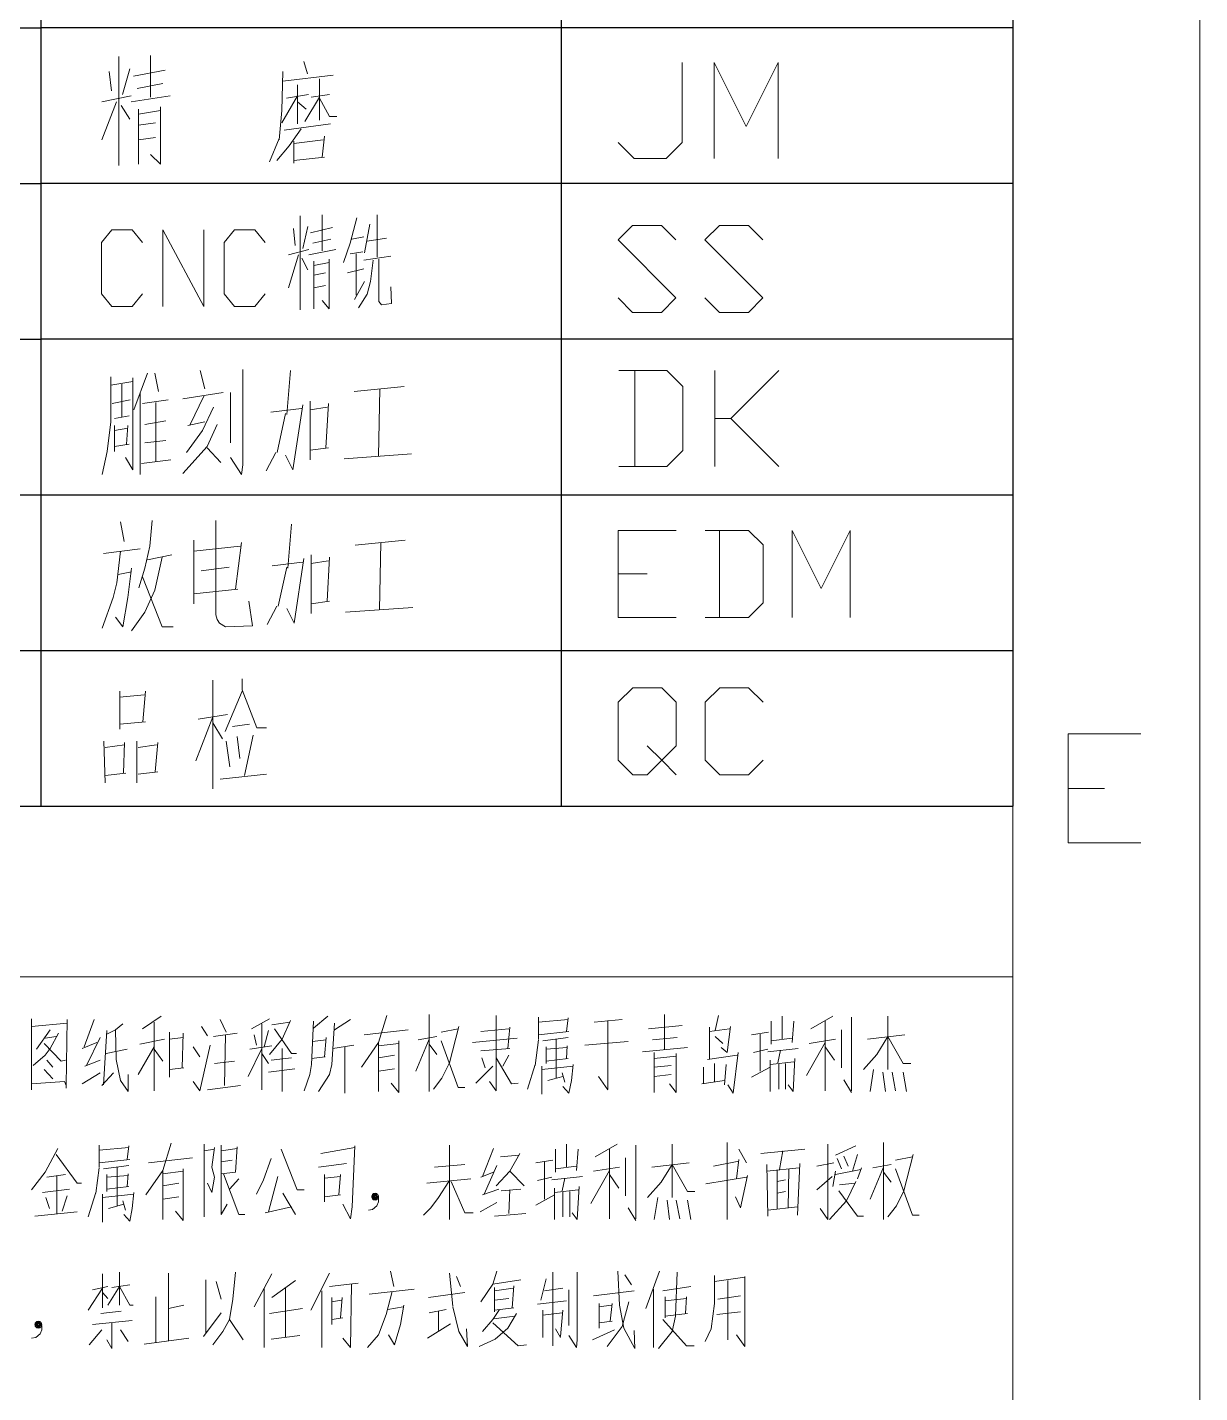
# Model space of a CAD drawing. Header units: millimetres. Extents: x 88508 to 142116, y -5268 to 20283.
# Drawn here: x 98753.76 to 98783.81, y 1578.99 to 1613.97 of the extents above; entities that cross this region are included whole.
import ezdxf
from ezdxf.enums import TextEntityAlignment as Align

# ---------------------------------------------------------------- set-up
doc = ezdxf.new("R2010")
doc.units = ezdxf.units.MM
doc.styles.add('GBENOR_', font='gbenor.shx', dxfattribs={"bigfont": 'gbcbig'})
doc.styles.add('TXT', font='txt.shx', dxfattribs={"width": 0.8, "bigfont": 'ctxt.shx'})

# ---------------------------------------------------------------- blocks, each defined once
blk = doc.blocks.new('*u7601')
for p, q in [((0, 0), (0, 101.417)), ((31.699, 101.417), (31.699, 0)), ((16.959, 91.455), (16.959, 0)), ((0, 25.404), (31.699, 25.404)), ((0, 20.323), (31.699, 20.323)), ((0, 15.243), (31.699, 15.243)), ((0, 10.162), (31.699, 10.162)), ((0, 5.081), (31.699, 5.081)), ((0, 0), (31.699, 0))]:
    blk.add_line(p, q)
at = {"color": 92, "lineweight": 18}
for points in [[(2.531, 24.452), (2.531, 20.9)], [(2.89, 24.052), (2.651, 23.214)], [(3.568, 24.492), (3.568, 23.135)], [(8.564, 24.292), (8.684, 23.893)], [(18.824, 21.653), (19.345, 21.132), (20.388, 21.132), (20.909, 21.653), (20.909, 24.262)], [(21.952, 21.132), (21.952, 24.262), (22.995, 22.175), (24.038, 24.262), (24.038, 21.132)], [(2.212, 23.973), (2.292, 23.334)], [(3.01, 23.813), (4.047, 24.013)], [(7.886, 23.973), (7.846, 22.696), (7.766, 21.738)], [(7.886, 23.654), (9.521, 23.853)], [(9.082, 23.733), (9.082, 22.376)], [(1.973, 22.975), (2.93, 23.175)], [(2.93, 22.975), (4.206, 23.175)], [(3.129, 23.414), (3.967, 23.574)], [(8.364, 23.175), (7.846, 22.297)], [(8.006, 23.095), (8.723, 23.214)], [(8.364, 23.534), (8.364, 22.257)], [(8.803, 23.135), (9.401, 23.214)], [(2.451, 22.975), (1.973, 21.738)], [(2.611, 22.855), (2.89, 22.416)], [(3.169, 22.736), (3.169, 20.94)], [(3.887, 22.815), (3.887, 20.94), (3.568, 21.259)], [(8.364, 22.975), (8.644, 22.736)], [(9.082, 23.135), (8.604, 22.337)], [(9.082, 23.095), (9.401, 22.496), (9.641, 22.496)], [(3.169, 22.576), (3.887, 22.696)], [(3.169, 22.217), (3.727, 22.297)], [(8.484, 22.097), (8.085, 21.539), (7.686, 21.06)], [(7.926, 22.057), (9.441, 22.257)], [(9.162, 21.179), (9.242, 21.858)], [(3.169, 21.738), (3.727, 21.818)], [(7.766, 21.778), (7.447, 21.02)], [(8.245, 21.618), (9.202, 21.738)], [(8.245, 21.698), (8.245, 20.98)], [(8.245, 21.06), (9.242, 21.179)], [(8.45, 19.262), (8.45, 16.189)], [(9.168, 19.296), (9.168, 18.123)], [(10.3, 19.193), (10.079, 18.364), (9.858, 17.743)], [(10.962, 17.915), (10.962, 19.296)], [(3.302, 16.718), (2.968, 16.301), (2.301, 16.301), (1.967, 16.718), (1.967, 18.388), (2.301, 18.806), (2.968, 18.806), (3.302, 18.388)], [(3.969, 16.301), (3.969, 18.806), (5.304, 16.301), (5.304, 18.806)], [(7.306, 16.718), (6.973, 16.301), (6.305, 16.301), (5.972, 16.718), (5.972, 18.388), (6.305, 18.806), (6.973, 18.806), (7.306, 18.388)], [(8.229, 18.848), (8.285, 18.295)], [(8.698, 18.917), (8.533, 18.192)], [(8.781, 18.709), (9.499, 18.882)], [(10.714, 18.986), (10.548, 18.054)], [(18.816, 16.584), (19.288, 16.111), (20.234, 16.111), (20.707, 16.584), (18.816, 18.477), (19.288, 18.95), (20.234, 18.95), (20.707, 18.477)], [(21.652, 16.584), (22.125, 16.111), (23.071, 16.111), (23.543, 16.584), (21.652, 18.477), (22.125, 18.95), (23.071, 18.95), (23.543, 18.477)], [(8.864, 18.364), (9.444, 18.502)], [(10.134, 18.502), (10.521, 18.571)], [(10.631, 18.433), (11.266, 18.537)], [(8.064, 17.985), (8.726, 18.157)], [(8.395, 17.985), (8.064, 16.914)], [(8.505, 17.881), (8.698, 17.501)], [(8.726, 17.985), (9.61, 18.157)], [(9.389, 17.846), (9.389, 16.224), (9.168, 16.5)], [(10.493, 18.088), (10.079, 18.019)], [(10.272, 16.672), (10.272, 18.019)], [(11.404, 17.95), (10.521, 17.812)], [(11.017, 17.846), (11.017, 16.465), (11.1, 16.361), (11.431, 16.396), (11.404, 16.949)], [(8.892, 17.777), (8.892, 16.224)], [(8.892, 17.639), (9.389, 17.743)], [(8.892, 17.328), (9.278, 17.397)], [(9.996, 17.397), (10.521, 17.536)], [(10.824, 17.812), (10.741, 17.121), (10.631, 16.707), (10.355, 16.258)], [(8.892, 16.914), (9.278, 16.983)], [(10.217, 16.534), (10.548, 17.121)], [(6.575, 14.252), (6.575, 11.139), (6.535, 10.82), (6.176, 11.378)], [(2.268, 14.012), (2.268, 12.536), (2.148, 11.578), (1.989, 10.82)], [(2.268, 13.733), (2.986, 13.852)], [(2.986, 13.972), (2.986, 10.979), (2.746, 11.378)], [(3.464, 14.132), (3.025, 12.935)], [(3.704, 14.132), (3.823, 13.533)], [(5.179, 14.212), (5.339, 13.613)], [(8.13, 14.212), (8.011, 12.775)], [(18.845, 11.08), (20.409, 11.08), (20.93, 11.602), (20.93, 13.689), (20.409, 14.211), (18.845, 14.211)], [(19.366, 14.211), (19.366, 11.08)], [(21.973, 11.08), (21.973, 14.211)], [(24.059, 14.211), (22.494, 12.646), (21.973, 12.646)], [(2.627, 13.773), (2.627, 12.695)], [(3.225, 13.494), (3.225, 10.82)], [(4.621, 13.294), (5.937, 13.494)], [(5.299, 13.374), (4.86, 12.456)], [(6.176, 13.494), (6.176, 11.858)], [(10.204, 13.533), (11.839, 13.693)], [(11.042, 13.613), (11.002, 11.418)], [(2.906, 13.254), (2.308, 13.134)], [(3.305, 13.134), (4.142, 13.254)], [(3.743, 13.174), (3.743, 11.259)], [(5.618, 13.015), (5.259, 12.256), (4.74, 11.538)], [(7.492, 12.855), (8.489, 12.975)], [(8.529, 13.094), (8.21, 10.979), (7.971, 11.458)], [(8.769, 13.214), (8.769, 11.299)], [(8.769, 12.935), (9.327, 13.015)], [(9.367, 13.134), (9.287, 11.698)], [(2.387, 12.655), (2.866, 12.735)], [(3.384, 12.456), (4.063, 12.576)], [(4.78, 12.416), (5.339, 12.536)], [(7.971, 12.815), (7.692, 11.538)], [(22.494, 12.646), (24.059, 11.08)], [(2.387, 12.416), (2.387, 11.578)], [(2.387, 12.256), (2.826, 12.336)], [(2.826, 12.416), (2.786, 11.817)], [(5.737, 12.456), (5.418, 11.738), (4.621, 10.86)], [(2.866, 11.817), (2.387, 11.738)], [(3.384, 11.858), (4.063, 11.937)], [(5.418, 11.698), (5.857, 11.219)], [(9.367, 11.698), (8.769, 11.618)], [(3.265, 11.179), (4.222, 11.299)], [(7.652, 11.538), (7.333, 10.94)], [(9.885, 11.339), (12.078, 11.498)], [(2.585, 9.281), (2.705, 8.643)], [(3.622, 9.321), (3.542, 8.483), (3.383, 7.765), (3.183, 7.126)], [(5.696, 9.321), (5.696, 6.248), (5.735, 6.089), (5.815, 5.969), (6.015, 5.849), (6.892, 5.889), (6.772, 6.687)], [(8.168, 9.201), (8.049, 7.765)], [(20.711, 6.16), (18.82, 6.16), (18.82, 8.999), (20.711, 8.999)], [(21.657, 6.16), (23.075, 6.16), (23.548, 6.633), (23.548, 8.526), (23.075, 8.999), (21.657, 8.999)], [(22.13, 8.999), (22.13, 6.16)], [(24.494, 6.16), (24.494, 8.999), (25.439, 7.106), (26.385, 8.999), (26.385, 6.16)], [(4.978, 8.683), (4.978, 6.607)], [(4.978, 8.323), (6.493, 8.483)], [(6.533, 8.603), (6.334, 7.086)], [(10.242, 8.523), (11.877, 8.683)], [(11.08, 8.603), (11.039, 6.408)], [(2.585, 8.323), (2.465, 7.286), (2.346, 6.807), (1.987, 5.809)], [(2.027, 8.244), (3.223, 8.403)], [(3.941, 8.124), (3.702, 7.046), (3.383, 6.328), (2.944, 5.729)], [(3.462, 8.044), (4.26, 8.204)], [(8.567, 8.084), (8.248, 5.969), (8.009, 6.448)], [(8.806, 8.204), (8.806, 6.288)], [(9.405, 8.124), (9.325, 6.687)], [(2.944, 7.765), (2.824, 6.807), (2.665, 5.849), (2.425, 6.168)], [(2.505, 7.565), (2.944, 7.645)], [(5.217, 7.685), (6.134, 7.805)], [(7.53, 7.844), (8.527, 7.964)], [(8.009, 7.805), (7.73, 6.528)], [(8.806, 7.924), (9.365, 8.004)], [(18.82, 7.58), (19.766, 7.58)], [(3.303, 7.485), (3.941, 5.849), (4.3, 5.849)], [(6.414, 7.086), (4.978, 6.927)], [(9.405, 6.687), (8.806, 6.607)], [(7.69, 6.528), (7.371, 5.929)], [(9.923, 6.328), (12.117, 6.488)], [(5.599, 4.116), (5.599, 0.565)], [(6.556, 4.156), (6.556, 3.797), (7.034, 2.56), (7.353, 2.56)], [(2.561, 3.757), (2.561, 2.52)], [(2.561, 3.558), (3.359, 3.637)], [(3.319, 2.76), (3.399, 3.757)], [(6.556, 3.757), (5.997, 2.44)], [(19.769, 1.975), (20.242, 1.502), (19.769, 1.029), (19.296, 1.029), (18.823, 1.502), (18.823, 3.394), (19.296, 3.867), (20.242, 3.867), (20.714, 3.394), (20.714, 1.975), (20.242, 1.502), (20.714, 1.029)], [(23.551, 1.502), (23.078, 1.029), (22.133, 1.029), (21.66, 1.502), (21.66, 3.394), (22.133, 3.867), (23.078, 3.867), (23.551, 3.394)], [(2.561, 2.68), (3.399, 2.76)], [(5.599, 2.919), (5.04, 1.483)], [(5.12, 2.839), (6.077, 2.999)], [(5.599, 2.72), (5.918, 2.201)], [(6.237, 2.6), (6.795, 2.68)], [(6.396, 2.281), (6.476, 1.563)], [(6.914, 2.321), (6.635, 1.004)], [(2.083, 0.764), (2.043, 2.121)], [(2.083, 1.922), (2.721, 2.002)], [(2.721, 2.081), (2.681, 1.084)], [(3.12, 2.121), (3.12, 0.764)], [(3.758, 2.002), (3.16, 1.922)], [(3.718, 1.124), (3.798, 2.081)], [(6.037, 2.121), (6.157, 1.283)], [(2.083, 1.004), (2.761, 1.084)], [(3.16, 1.044), (3.798, 1.124)], [(5.838, 0.884), (7.353, 1.044)]]:
    blk.add_lwpolyline(points, dxfattribs=at)
blk = doc.blocks.new('U40')
at = {"color": 254, "lineweight": 18}
for p, q in [((2530.21, 1783.49), (2530.21, 0)), ((2493.18, 1746.46), (2493.18, 37.03)), ((2493.18, 380.42), (2272.61, 380.42))]:
    blk.add_line(p, q, dxfattribs=at)
at = {"color": 254}
for p, q in [((2043.3, 568.49), (2300.61, 568.49)), ((2043.3, 537.64), (2300.61, 537.64)), ((2043.3, 506.79), (2300.61, 506.79)), ((2043.3, 475.94), (2300.61, 475.94)), ((2043.3, 445.09), (2300.61, 445.09)), ((2129.07, 414.24), (2300.61, 414.24))]:
    blk.add_line(p, q, dxfattribs=at)
at = {"color": 254, "linetype": 'Continuous', "lineweight": 18}
for p, q in [((2043.3, 414.24), (2493.18, 414.24)), ((2272.61, 380.42), (2493.18, 380.42))]:
    blk.add_line(p, q, dxfattribs=at)
at = {"color": 92, "lineweight": 18}
for points in [[(2518.52, 407), (2504.13, 407), (2504.13, 428.59), (2518.52, 428.59)], [(2504.13, 417.8), (2511.33, 417.8)], [(2298.69, 372.14), (2298.69, 358.05)], [(2298.69, 359.22), (2305.24, 359.72), (2305.57, 358.89), (2305.74, 371.98)], [(2298.69, 371.98), (2298.69, 358.72)], [(2305.74, 371.3), (2298.69, 370.63)], [(2311.11, 371.98), (2309.09, 366.61)], [(2316.8, 371.14), (2315.3, 369.96), (2315.47, 364.09), (2316.31, 359.89), (2317.81, 357.71), (2317.81, 361.07)], [(2320.66, 370.13), (2324.36, 372.65)], [(2323.01, 371.47), (2323.01, 357.88)], [(2336.09, 371.98), (2337.27, 369.46)], [(2345.82, 372.14), (2342.3, 370.13)], [(2344.31, 371.14), (2344.31, 358.05)], [(2350.01, 371.81), (2348.33, 368.12), (2345.82, 365.09)], [(2346.32, 370.97), (2349.85, 371.47)], [(2354.54, 371.64), (2354.2, 363.08), (2353.87, 361.07), (2352.7, 357.88)], [(2357.39, 372.65), (2354.54, 370.3)], [(2358.73, 371.3), (2358.23, 363.08), (2357.73, 361.07), (2355.55, 357.71)], [(2361.92, 371.98), (2358.73, 369.96)], [(2369.13, 372.81), (2367.45, 367.44), (2367.45, 357.71)], [(2377.51, 372.98), (2377.51, 357.71)], [(2390.76, 372.81), (2390.76, 357.88), (2389.42, 359.72)], [(2399.15, 372.48), (2399.15, 368.12)], [(2405.02, 371.98), (2399.15, 371.47)], [(2404.68, 369.63), (2405.02, 372.31)], [(2410.22, 371.47), (2415.75, 371.98)], [(2412.9, 371.81), (2412.9, 358.22)], [(2420.95, 370.13), (2427.66, 370.8)], [(2424.14, 372.98), (2424.14, 366.1)], [(2434.87, 372.81), (2434.2, 369.8)], [(2445.27, 371.64), (2445.27, 367.11)], [(2447.45, 372.65), (2447.45, 368.12)], [(2449.46, 367.44), (2449.79, 371.64)], [(2457.51, 372.65), (2453.15, 370.13)], [(2456, 371.64), (2456, 357.88)], [(2461.2, 372.48), (2461.2, 357.88)], [(2468.41, 372.65), (2468.41, 362.07)], [(2299.03, 362.91), (2301.38, 364.93), (2302.38, 366.27), (2304.06, 369.29)], [(2302.38, 369.96), (2299.7, 366.1)], [(2301.38, 368.28), (2303.56, 368.62)], [(2312.28, 368.45), (2309.59, 362.91)], [(2313.62, 369.8), (2312.95, 359.06)], [(2315.3, 369.96), (2313.62, 369.12)], [(2325.02, 368.12), (2320.16, 367.11)], [(2326.03, 369.46), (2326.03, 360.56)], [(2328.71, 368.45), (2326.03, 368.12)], [(2328.55, 362.41), (2328.71, 369.29)], [(2332.4, 370.63), (2333.58, 368.79)], [(2334.75, 368.62), (2339.45, 369.29)], [(2337.1, 368.96), (2336.93, 358.89)], [(2342.8, 368.96), (2343.3, 366.94)], [(2345.65, 369.8), (2344.81, 366.61)], [(2346.83, 370.13), (2350.18, 365.26), (2351.18, 365.26)], [(2357.06, 368.45), (2356.72, 364.59)], [(2364.6, 368.96), (2373.32, 369.96)], [(2374.83, 361.74), (2377.51, 368.12)], [(2379.03, 368.62), (2375.34, 367.95)], [(2378.35, 358.22), (2380.03, 360.4), (2381.54, 363.42), (2383.39, 370.63)], [(2383.22, 370.13), (2379.86, 369.46)], [(2386.07, 367.44), (2394.95, 368.28)], [(2387.74, 369.63), (2393.28, 370.13)], [(2393.45, 370.46), (2393.11, 366.27)], [(2399.15, 368.96), (2405.19, 369.63)], [(2399.99, 367.78), (2405.02, 368.45)], [(2402.67, 360.4), (2402.67, 368.12)], [(2421.79, 367.95), (2426.65, 368.45)], [(2433.03, 370.46), (2433.03, 364.09)], [(2433.03, 369.63), (2437.05, 370.13)], [(2434.2, 368.62), (2435.71, 367.27)], [(2437.22, 370.63), (2436.54, 365.43), (2435.37, 366.44)], [(2444.76, 369.46), (2441.41, 368.96)], [(2443.09, 369.12), (2443.09, 361.74)], [(2445.27, 367.78), (2449.46, 368.28)], [(2452.81, 367.27), (2458.01, 368.12)], [(2459.19, 362.41), (2459.19, 369.96)], [(2463.55, 362.07), (2466.23, 365.09), (2468.41, 368.62), (2471.43, 363.25), (2472.94, 363.25)], [(2464.39, 368.12), (2471.77, 368.96)], [(2301.21, 367.27), (2304.56, 363.75), (2305.4, 363.92)], [(2308.75, 366.27), (2311.61, 367.44)], [(2313.45, 365.26), (2317.64, 366.1)], [(2319.82, 361.07), (2323.01, 366.61)], [(2323.01, 366.1), (2324.69, 363.75)], [(2330.73, 359.72), (2332.06, 357.88), (2334.08, 366.94)], [(2330.73, 366.61), (2332.06, 364.59)], [(2344.31, 366.27), (2341.63, 360.73)], [(2341.96, 366.1), (2346.32, 366.78)], [(2348.33, 366.27), (2348.33, 357.71)], [(2354.37, 367.61), (2357.06, 367.95)], [(2358.39, 366.27), (2362.59, 366.94)], [(2360.75, 366.61), (2360.75, 357.38)], [(2367.45, 367.44), (2364.1, 362.58)], [(2367.45, 366.78), (2371.48, 367.27)], [(2371.48, 367.78), (2371.48, 357.54), (2369.97, 359.39)], [(2377.51, 367.11), (2379.03, 365.09)], [(2379.86, 367.78), (2383.22, 358.55), (2384.56, 358.55)], [(2393.45, 366.27), (2387.74, 365.77)], [(2399.15, 367.95), (2398.48, 362.91)], [(2400.66, 366.61), (2400.66, 363.25)], [(2404.85, 366.44), (2400.66, 366.1)], [(2404.68, 364.26), (2404.85, 366.78)], [(2408.37, 366.94), (2416.93, 367.61)], [(2428.67, 366.44), (2419.78, 365.6)], [(2422.12, 365.43), (2422.12, 357.54)], [(2438.73, 365.43), (2437.72, 357.38), (2436.71, 359.06)], [(2441.75, 365.43), (2444.6, 366.1)], [(2444.6, 365.6), (2450.63, 366.27)], [(2446.61, 363.42), (2447.12, 365.93)], [(2456, 367.44), (2452.31, 360.9)], [(2456, 366.61), (2457.84, 363.92)], [(2301.71, 363.92), (2302.89, 362.58)], [(2309.26, 362.75), (2312.28, 363.92)], [(2334.92, 363.25), (2338.94, 363.75)], [(2344.31, 365.26), (2345.65, 363.25)], [(2346.15, 363.92), (2350.18, 364.43)], [(2354.2, 364.26), (2356.89, 364.59)], [(2367.45, 364.43), (2370.64, 364.93)], [(2390.09, 362.75), (2386.74, 359.39)], [(2387.91, 364.43), (2388.58, 362.41)], [(2390.76, 364.43), (2393.78, 359.22), (2395.12, 359.39)], [(2393.28, 364.93), (2392.11, 362.75)], [(2398.48, 363.08), (2396.97, 358.22)], [(2399.82, 362.07), (2406.02, 362.75)], [(2399.82, 362.75), (2399.82, 357.21)], [(2400.66, 363.75), (2405.02, 364.26)], [(2406.02, 363.08), (2405.69, 359.89), (2405.19, 357.38), (2404.01, 358.72)], [(2426.48, 364.76), (2422.12, 364.26)], [(2422.12, 362.58), (2425.48, 362.91)], [(2426.48, 365.26), (2426.48, 357.54), (2425.14, 359.22)], [(2431.85, 362.58), (2431.85, 359.39)], [(2432.69, 364.09), (2438.56, 364.93)], [(2434.03, 363.25), (2434.03, 359.72)], [(2436.38, 363.08), (2436.05, 359.06)], [(2441.41, 360.56), (2445.1, 362.58)], [(2445.1, 363.92), (2445.1, 357.71)], [(2445.1, 363.08), (2449.79, 363.59)], [(2446.78, 358.22), (2446.78, 363.25)], [(2448.12, 363.25), (2448.12, 358.22)], [(2449.96, 364.26), (2449.63, 357.71), (2448.62, 359.06)], [(2301.21, 362.07), (2302.89, 360.23)], [(2308.75, 359.22), (2312.28, 361.41)], [(2312.61, 358.89), (2314.96, 361.41)], [(2326.03, 362.07), (2328.88, 362.41)], [(2350.85, 362.24), (2345.65, 361.57)], [(2370.64, 362.24), (2367.45, 361.74)], [(2400.99, 359.89), (2404.01, 360.73)], [(2403.84, 361.41), (2404.35, 359.56)], [(2412.9, 358.05), (2411.05, 360.73)], [(2425.48, 361.07), (2422.12, 360.73)], [(2431.51, 359.22), (2436.05, 359.89)], [(2461.2, 357.54), (2459.69, 360.06)], [(2464.89, 357.71), (2465.56, 362.07)], [(2467.41, 361.57), (2467.91, 357.71)], [(2469.92, 357.88), (2469.25, 361.57)], [(2471.43, 361.57), (2472.1, 357.71)], [(2305.57, 358.38), (2305.57, 358.89)], [(2340.12, 358.89), (2333.58, 358.05)], [(2303.89, 346.45), (2301.38, 341.75), (2298.69, 338.23)], [(2312.11, 347.12), (2312.11, 342.76)], [(2317.98, 346.62), (2312.11, 346.12)], [(2317.64, 344.27), (2317.98, 346.96)], [(2326.37, 347.46), (2324.69, 342.09), (2324.69, 332.35)], [(2332.9, 347.29), (2332.9, 332.86)], [(2334.92, 346.62), (2334.42, 342.76), (2334.92, 340.75), (2334.42, 337.72), (2333.58, 339.57)], [(2336.26, 347.12), (2336.26, 333.36), (2337.44, 335.38)], [(2339.45, 346.79), (2339.11, 341.75), (2336.26, 341.42)], [(2336.26, 345.95), (2339.45, 346.45)], [(2362.76, 346.62), (2356.05, 345.44)], [(2360.41, 335.38), (2361.92, 332.52), (2362.25, 334.87), (2362.76, 346.96)], [(2381.54, 332.35), (2381.54, 347.12)], [(2390.26, 346.45), (2388.08, 340.91)], [(2404.68, 347.29), (2404.68, 342.76)], [(2414.75, 347.29), (2410.39, 344.77)], [(2418.43, 347.12), (2418.43, 332.52)], [(2425.65, 347.29), (2425.65, 336.72)], [(2436.54, 347.62), (2436.54, 332.35)], [(2456.5, 347.29), (2456.5, 332.35), (2454.99, 334.53)], [(2462.04, 346.96), (2458.01, 345.11)], [(2467.57, 347.62), (2467.57, 332.35)], [(2303.56, 345.27), (2307.75, 339.57), (2308.59, 339.57)], [(2312.11, 343.6), (2318.15, 344.27)], [(2321.84, 343.6), (2330.56, 344.6)], [(2332.9, 345.95), (2334.92, 346.28)], [(2336.26, 343.77), (2338.44, 344.1)], [(2346.15, 344.43), (2344.65, 340.24), (2343.3, 337.39)], [(2348.17, 346.28), (2351.35, 338.23), (2352.7, 338.23)], [(2395.46, 345.44), (2393.45, 341.92), (2390.76, 339.06)], [(2391.6, 344.77), (2395.29, 345.11)], [(2402, 344.1), (2398.65, 343.6)], [(2400.32, 343.77), (2400.32, 336.38)], [(2402.51, 346.28), (2402.51, 341.75)], [(2406.7, 342.09), (2407.03, 346.28)], [(2413.23, 346.28), (2413.23, 332.52)], [(2416.42, 337.05), (2416.42, 344.6)], [(2438.9, 343.93), (2433.87, 342.93)], [(2438.39, 340.41), (2438.9, 344.27)], [(2440.4, 343.6), (2438.9, 346.28)], [(2451.98, 346.28), (2443.26, 345.44)], [(2446.95, 342.25), (2447.61, 345.95)], [(2458.35, 344.43), (2459.19, 342.42)], [(2460.53, 342.93), (2459.69, 344.94)], [(2462.38, 345.27), (2461.37, 341.92)], [(2468.41, 332.86), (2470.09, 335.04), (2471.6, 338.06), (2473.44, 345.27)], [(2473.27, 344.77), (2469.92, 344.1)], [(2301.71, 340.75), (2305.4, 341.25)], [(2303.72, 333.53), (2303.72, 341.08)], [(2312.11, 342.59), (2311.44, 337.56)], [(2312.95, 342.42), (2317.98, 343.09)], [(2313.62, 341.25), (2313.62, 337.89)], [(2317.81, 341.08), (2313.62, 340.75)], [(2315.63, 335.04), (2315.63, 342.76)], [(2317.64, 338.9), (2317.81, 341.42)], [(2324.69, 342.09), (2321.34, 337.22)], [(2324.69, 341.42), (2328.71, 341.92)], [(2328.71, 342.42), (2328.71, 332.19), (2327.2, 334.03)], [(2336.76, 341.42), (2339.78, 333.36), (2340.96, 333.36)], [(2355.55, 342.76), (2361.08, 343.43)], [(2356.72, 341.25), (2356.72, 335.88)], [(2359.57, 337.22), (2359.91, 341.25)], [(2378.52, 342.76), (2384.56, 343.26)], [(2387.74, 340.75), (2390.26, 341.75)], [(2390.93, 343.09), (2388.42, 337.39)], [(2393.45, 341.92), (2396.3, 339.06)], [(2402.51, 342.42), (2406.7, 342.93)], [(2413.23, 342.09), (2409.55, 335.54)], [(2410.05, 341.92), (2415.25, 342.76)], [(2413.23, 341.25), (2415.08, 338.56)], [(2420.79, 336.72), (2423.47, 339.74), (2425.65, 343.26), (2428.67, 337.89), (2430.17, 337.89)], [(2421.62, 342.76), (2429, 343.6)], [(2438.23, 336.88), (2439.23, 334.7), (2440.57, 341.08)], [(2444.43, 343.26), (2444.6, 333.03)], [(2450.8, 342.59), (2444.43, 341.92)], [(2446.44, 342.09), (2446.44, 334.53)], [(2448.79, 342.25), (2448.62, 334.7)], [(2450.47, 333.19), (2450.97, 343.43)], [(2457.68, 343.6), (2454.33, 342.93)], [(2458.01, 341.92), (2457.51, 338.9)], [(2458.01, 341.25), (2463.04, 342.25)], [(2463.21, 342.59), (2462.38, 340.41)], [(2464.89, 336.38), (2467.57, 342.76)], [(2469.08, 343.26), (2465.4, 342.59)], [(2467.57, 341.75), (2469.08, 339.74)], [(2469.92, 342.42), (2473.27, 333.19), (2474.62, 333.19)], [(2306.24, 338.4), (2300.88, 337.72)], [(2313.62, 338.4), (2317.98, 338.9)], [(2324.69, 339.06), (2327.87, 339.57)], [(2339.78, 340.41), (2337.94, 338.4)], [(2347.5, 340.91), (2345.65, 333.86)], [(2359.91, 340.91), (2356.72, 340.58)], [(2381.37, 339.9), (2379.36, 336.72), (2377.85, 334.7), (2376.34, 333.19)], [(2377.01, 339.57), (2385.73, 340.41)], [(2381.87, 339.9), (2384.56, 333.69), (2386.24, 333.69)], [(2391.27, 338.4), (2388.08, 337.22)], [(2395.63, 338.4), (2391.77, 338.06)], [(2393.45, 338.23), (2393.28, 333.53)], [(2398.98, 340.07), (2401.83, 340.75)], [(2401.83, 340.24), (2407.87, 340.91)], [(2402.34, 338.56), (2402.34, 332.35)], [(2402.34, 337.72), (2407.03, 338.23)], [(2403.84, 338.06), (2404.35, 340.58)], [(2407.2, 338.9), (2406.86, 332.35), (2405.86, 333.69)], [(2440.4, 340.75), (2432.35, 339.4)], [(2448.12, 340.24), (2446.44, 339.9)], [(2454.33, 338.23), (2457.35, 340.91)], [(2462.04, 339.9), (2460.2, 336.05), (2456.84, 332.35)], [(2461.87, 339.57), (2458.85, 339.23)], [(2301.54, 336.72), (2302.22, 334.53)], [(2304.73, 334.03), (2305.74, 337.05)], [(2311.44, 337.72), (2309.93, 332.86)], [(2312.78, 336.72), (2318.99, 337.39)], [(2312.78, 337.39), (2312.78, 331.85)], [(2316.8, 336.05), (2317.31, 334.2)], [(2318.99, 337.72), (2318.65, 334.53), (2318.15, 332.02), (2316.97, 333.36)], [(2327.87, 336.88), (2324.69, 336.38)], [(2348.5, 337.56), (2351.02, 333.36)], [(2356.72, 336.88), (2359.91, 337.22)], [(2367.45, 336.72), (2367.45, 335.88), (2367.12, 335.04), (2366.28, 334.37), (2365.44, 334.2)], [(2387.58, 333.86), (2390.93, 335.71)], [(2398.65, 335.21), (2402.34, 337.22)], [(2404.01, 332.86), (2404.01, 337.89)], [(2405.35, 337.89), (2405.35, 332.86)], [(2422.12, 332.35), (2422.8, 336.72)], [(2424.64, 336.22), (2425.14, 332.35)], [(2427.16, 332.52), (2426.48, 336.22)], [(2428.67, 336.22), (2429.33, 332.35)], [(2446.44, 337.56), (2448.12, 337.89)], [(2458.68, 338.06), (2462.38, 333.03), (2463.55, 333.03)], [(2299.36, 333.03), (2307.75, 333.86)], [(2313.95, 334.53), (2316.97, 335.38)], [(2344.98, 333.69), (2350.18, 334.87)], [(2390.43, 333.03), (2396.63, 333.53)], [(2418.43, 332.19), (2416.93, 334.7)], [(2444.6, 334.2), (2450.47, 334.87)], [(2369.8, 322.1), (2370.47, 319.08)], [(2390.93, 322.1), (2390.09, 319.58), (2387.74, 316.06)], [(2414.91, 322.1), (2415.25, 315.39), (2416.09, 310.85), (2418.27, 306.83), (2418.1, 310.35)], [(2420.45, 314.72), (2423.13, 322.1)], [(2312.78, 321.59), (2312.78, 314.88)], [(2314.63, 318.91), (2318.15, 319.41)], [(2316.14, 321.93), (2316.14, 315.39)], [(2325.86, 321.76), (2325.86, 308.34)], [(2333.24, 320.42), (2333.24, 309.68)], [(2335.25, 320.09), (2336.26, 316.56)], [(2339.11, 321.93), (2338.61, 316.56), (2337.94, 312.53), (2340.62, 308.51)], [(2346.32, 321.59), (2342.8, 315.05)], [(2351.02, 320.25), (2346.32, 316.9)], [(2357.73, 321.76), (2354.04, 314.38)], [(2357.73, 319.08), (2363.43, 319.75)], [(2362.09, 319.58), (2361.92, 307), (2360.41, 308.84)], [(2382.21, 315.22), (2381.54, 321.76)], [(2382.88, 321.09), (2383.72, 319.08)], [(2390.09, 319.58), (2395.63, 320.42)], [(2400.66, 320.59), (2399.65, 316.39)], [(2402, 321.93), (2402, 307.33)], [(2406.86, 321.93), (2406.86, 308.51), (2406.7, 307), (2405.19, 309.35)], [(2416.25, 321.43), (2417.6, 319.41)], [(2426.65, 321.93), (2426.32, 313.21), (2425.65, 310.19), (2422.96, 306.83)], [(2432.19, 308.17), (2433.36, 310.69), (2434.03, 315.72), (2434.03, 321.26)], [(2434.03, 320.09), (2440.07, 320.93)], [(2436.71, 308.51), (2436.71, 320.25)], [(2440.07, 321.09), (2440.07, 307.17), (2438.39, 309.51)], [(2312.78, 318.75), (2309.93, 314.38)], [(2310.77, 318.41), (2313.78, 319.08)], [(2312.78, 317.9), (2313.78, 316.73)], [(2313.78, 315.39), (2316.14, 319.08), (2318.15, 315.39), (2318.82, 315.39)], [(2323.35, 308.01), (2323.35, 317.06)], [(2344.81, 318.75), (2344.81, 307)], [(2349.01, 309.01), (2349.01, 318.75)], [(2356.22, 318.24), (2356.22, 307)], [(2358.23, 316.9), (2358.23, 311.53)], [(2360.24, 316.9), (2359.91, 312.87)], [(2370.14, 318.07), (2368.96, 313.54), (2367.45, 309.51), (2365.27, 307)], [(2365.61, 317.57), (2374.5, 318.58)], [(2377.35, 316.9), (2384.56, 317.9)], [(2390.43, 318.91), (2390.43, 314.04)], [(2390.43, 318.24), (2394.12, 318.75)], [(2390.43, 316.39), (2393.28, 316.73)], [(2394.29, 319.24), (2393.95, 314.88)], [(2400.32, 318.24), (2404.01, 318.75)], [(2405.19, 318.41), (2405.19, 311.36)], [(2410.05, 317.23), (2418.1, 318.24)], [(2421.96, 318.58), (2421.96, 307)], [(2423.8, 318.24), (2429.33, 319.08)], [(2424.3, 317.06), (2424.3, 312.87)], [(2424.3, 316.22), (2428.5, 316.73)], [(2428.5, 317.06), (2428.33, 313.71)], [(2434.7, 316.56), (2439.23, 317.23)], [(2312.45, 313.71), (2316.47, 314.21)], [(2325.86, 314.72), (2328.88, 315.39)], [(2332.74, 309.18), (2336.26, 313.87)], [(2345.82, 313.71), (2352.36, 314.72)], [(2358.23, 316.06), (2360.08, 316.39)], [(2369.3, 314.55), (2372.32, 315.05)], [(2372.48, 315.39), (2371.81, 311.53), (2370.64, 307.5), (2369.46, 309.51)], [(2377.51, 313.87), (2380.87, 314.55)], [(2379.36, 314.21), (2379.36, 310.35)], [(2382.21, 315.05), (2383.39, 310.19), (2385.06, 307.17), (2384.89, 310.69)], [(2391.44, 314.55), (2390.09, 312.53), (2388.08, 310.19)], [(2394.29, 314.88), (2390.43, 314.38)], [(2398.98, 315.56), (2404.68, 316.22)], [(2399.99, 314.38), (2399.99, 309.01)], [(2399.99, 313.38), (2403.84, 313.87)], [(2404.01, 314.38), (2403.51, 309.18)], [(2411.22, 315.72), (2411.22, 310.85)], [(2411.22, 315.05), (2413.57, 315.39)], [(2417.09, 316.06), (2415.75, 311.19), (2412.74, 307.17)], [(2413.74, 315.72), (2413.4, 312.2)], [(2439.23, 314.04), (2434.53, 313.54)], [(2300.71, 311.36), (2300.71, 310.52), (2300.37, 309.68), (2299.53, 309.01), (2298.69, 308.84)], [(2310.77, 311.53), (2318.65, 312.37)], [(2314.63, 311.86), (2314.63, 306.83), (2313.62, 308.51)], [(2337.94, 312.53), (2336.6, 310.19), (2334.59, 307.5)], [(2360.41, 312.87), (2358.23, 312.53)], [(2377.18, 308.84), (2381.71, 311.69)], [(2394.79, 313.71), (2393.11, 310.85), (2390.6, 308.67), (2387.41, 307.17)], [(2390.09, 311.86), (2395.12, 307.33), (2396.8, 307.5)], [(2390.26, 312.7), (2394.46, 313.21)], [(2413.74, 312.2), (2411.22, 311.86)], [(2423.8, 312.53), (2428.5, 307.33), (2430.01, 307.33)], [(2428.67, 313.71), (2424.3, 313.21)], [(2312.61, 310.52), (2310.1, 307.5)], [(2316.31, 310.52), (2317.81, 308.17)], [(2321, 307.67), (2329.89, 308.84)], [(2346.15, 308.67), (2351.86, 309.35)], [(2403.51, 309.01), (2402.51, 310.69)], [(2409.88, 308.51), (2414.24, 310.52)]]:
    blk.add_lwpolyline(points, dxfattribs=at)
for points in [[(2366.11, 336.88), (2366.13, 336.74), (2366.18, 336.59), (2366.26, 336.46), (2366.36, 336.36), (2366.49, 336.28), (2366.63, 336.23), (2366.78, 336.22), (2366.93, 336.23), (2367.07, 336.28), (2367.2, 336.36), (2367.31, 336.46), (2367.38, 336.59), (2367.44, 336.74), (2367.45, 336.88), (2367.44, 337.04), (2367.38, 337.18), (2367.31, 337.3), (2367.2, 337.41), (2367.07, 337.49), (2366.93, 337.54), (2366.78, 337.56), (2366.63, 337.54), (2366.49, 337.49), (2366.36, 337.41), (2366.26, 337.3), (2366.18, 337.18), (2366.13, 337.04)], [(2367.29, 336.88), (2367.27, 337.01), (2367.22, 337.14), (2367.14, 337.24), (2367.03, 337.32), (2366.91, 337.37), (2366.78, 337.39), (2366.65, 337.37), (2366.53, 337.32), (2366.43, 337.24), (2366.35, 337.14), (2366.3, 337.01), (2366.28, 336.88), (2366.3, 336.75), (2366.35, 336.63), (2366.43, 336.53), (2366.53, 336.45), (2366.65, 336.4), (2366.78, 336.38), (2366.91, 336.4), (2367.03, 336.45), (2367.14, 336.53), (2367.22, 336.63), (2367.27, 336.75)], [(2367.12, 336.88), (2367.1, 336.99), (2367.06, 337.08), (2366.98, 337.16), (2366.89, 337.21), (2366.78, 337.22), (2366.68, 337.21), (2366.59, 337.16), (2366.51, 337.08), (2366.46, 336.99), (2366.45, 336.88), (2366.46, 336.78), (2366.51, 336.69), (2366.59, 336.61), (2366.68, 336.57), (2366.78, 336.55), (2366.89, 336.57), (2366.98, 336.61), (2367.06, 336.69), (2367.1, 336.78)], [(2366.95, 336.88), (2366.93, 336.97), (2366.87, 337.03), (2366.78, 337.05), (2366.7, 337.03), (2366.64, 336.97), (2366.61, 336.88), (2366.64, 336.8), (2366.7, 336.74), (2366.78, 336.72), (2366.87, 336.74), (2366.93, 336.8)], [(2299.36, 311.53), (2299.38, 311.38), (2299.43, 311.23), (2299.51, 311.11), (2299.62, 311), (2299.74, 310.92), (2299.89, 310.87), (2300.04, 310.85), (2300.18, 310.87), (2300.33, 310.92), (2300.46, 311), (2300.56, 311.11), (2300.64, 311.23), (2300.69, 311.38), (2300.71, 311.53), (2300.69, 311.68), (2300.64, 311.82), (2300.56, 311.95), (2300.46, 312.05), (2300.33, 312.13), (2300.18, 312.18), (2300.04, 312.2), (2299.89, 312.18), (2299.74, 312.13), (2299.62, 312.05), (2299.51, 311.95), (2299.43, 311.82), (2299.38, 311.68)], [(2300.54, 311.53), (2300.52, 311.66), (2300.47, 311.78), (2300.39, 311.89), (2300.29, 311.96), (2300.17, 312.02), (2300.04, 312.03), (2299.91, 312.02), (2299.78, 311.96), (2299.68, 311.89), (2299.6, 311.78), (2299.55, 311.66), (2299.53, 311.53), (2299.55, 311.4), (2299.6, 311.27), (2299.68, 311.17), (2299.78, 311.09), (2299.91, 311.04), (2300.04, 311.02), (2300.17, 311.04), (2300.29, 311.09), (2300.39, 311.17), (2300.47, 311.27), (2300.52, 311.4)], [(2300.37, 311.53), (2300.35, 311.63), (2300.31, 311.73), (2300.23, 311.8), (2300.14, 311.85), (2300.04, 311.86), (2299.93, 311.85), (2299.84, 311.8), (2299.76, 311.73), (2299.72, 311.63), (2299.7, 311.53), (2299.72, 311.42), (2299.76, 311.33), (2299.84, 311.26), (2299.93, 311.21), (2300.04, 311.19), (2300.14, 311.21), (2300.23, 311.26), (2300.31, 311.33), (2300.35, 311.42)], [(2300.2, 311.53), (2300.18, 311.61), (2300.12, 311.67), (2300.04, 311.69), (2299.95, 311.67), (2299.89, 311.61), (2299.87, 311.53), (2299.89, 311.44), (2299.95, 311.38), (2300.04, 311.36), (2300.12, 311.38), (2300.18, 311.44)]]:
    blk.add_lwpolyline(points, close=True, dxfattribs=at)
at = {"xscale": 6.07528899666795, "yscale": 6.07528899666795, "zscale": 6.07528899666795}
blk.add_blockref('*u7601', (2300.61, 414.24), dxfattribs=at)
at = {"lineweight": 18, "style": 'GBENOR_'}
blk.add_attdef('文档路径', (2125.95, 386.89), '', height=17.76, dxfattribs=at)
at = {"lineweight": 20, "style": 'TXT'}
for tag, height, p in [('18-**-**', 16.35, (1866.64, 256.17)), ('客户名称', 16.13, (1741.09, 133.98, 0)), ('料厚:', 16.13, (1741.26, 93.16, 0))]:
    blk.add_attdef(tag, text='', height=height, dxfattribs=at).set_placement(p, align=Align.MIDDLE)
for tag, p, height in [('88888', (1850.91, 207.46), 14.86), ('材质:', (1691.18, 167.99, 0), 16.13), ('核准', (1869.36, 127.52, 0), 16.13), ('设计', (1868.77, 88.3, 0), 16.13), ('绘图', (1868.24, 49.08, 0), 16.13)]:
    blk.add_attdef(tag, p, '', height=height, dxfattribs=at)
for tag, p, height, width in [('3', (2234.72, 206.9), 15.83, 0.7), ('4', (2234.72, 167.41), 15.83, 0.7), ('核准日期', (2041.07, 124.18, 0), 16.13, 0.68), ('设计日期', (2041.07, 84.45, 0), 16.13, 0.68), ('1', (2251.89, 85.86), 14.61, 0.7), ('绘图日期', (2040.91, 46.43, 0), 16.13, 0.68), ('2', (2234.96, 49.23), 14.61, 0.7)]:
    blk.add_attdef(tag, p, '', height=height, dxfattribs=dict(at, width=width))

msp = doc.modelspace()

# ---------------------------------------------------------------- block references
at = {"ltscale": 3, "xscale": 0.1293045972080205, "yscale": 0.1293045972080205, "zscale": 0.1293045972080205}
msp.add_blockref('U40', (98456.637, 1540.447), dxfattribs=at)

doc.saveas('drawing.dxf')
